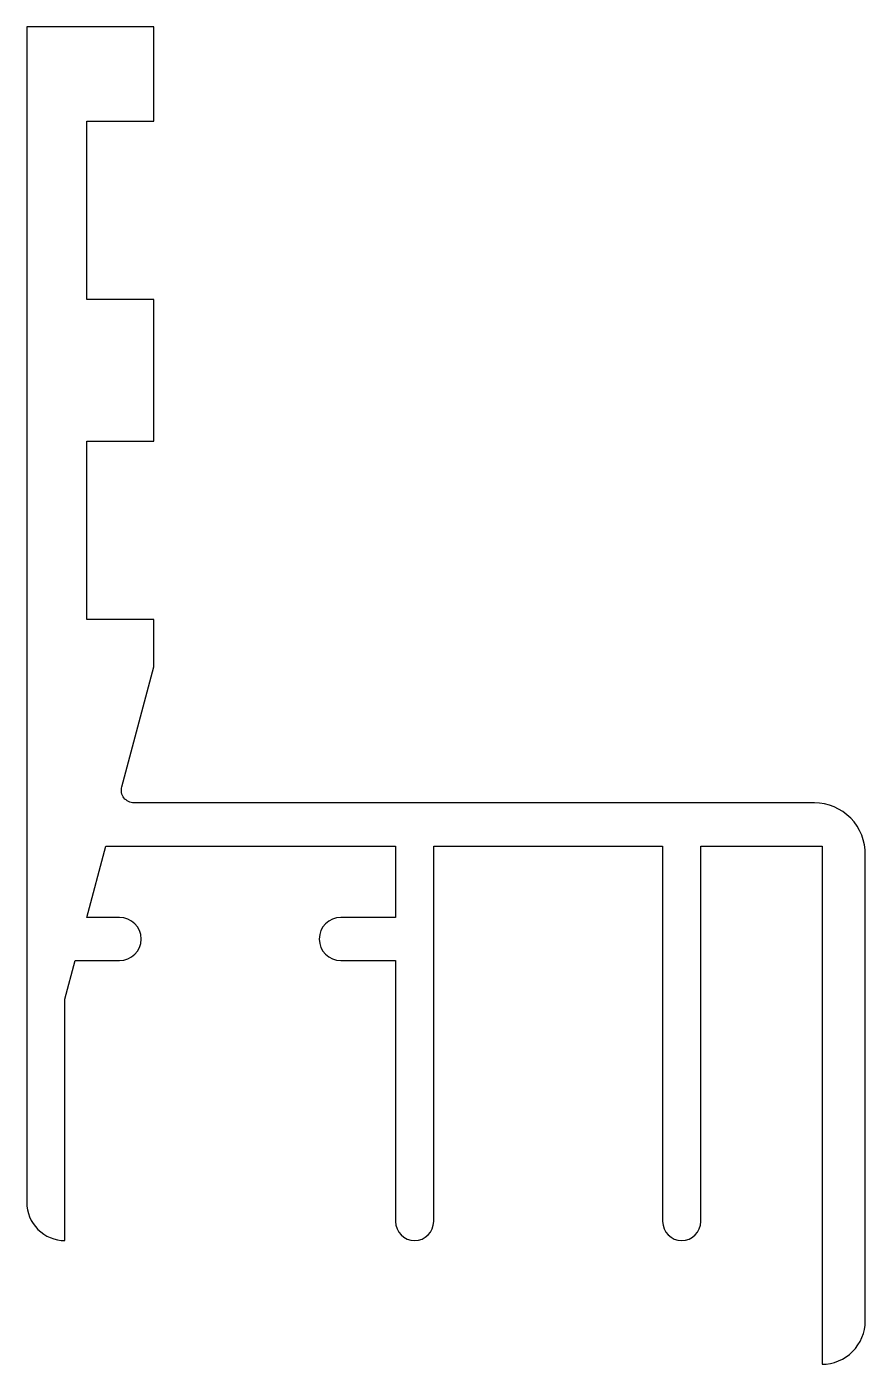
# Model space of a CAD drawing. Extents: x 869.6 to 902.6, y 671.4 to 724.
import ezdxf

# ---------------------------------------------------------------- set-up
doc = ezdxf.new("R2010")
doc.units = 0
doc.layers.add('ANA', color=220, linetype='CONTINUOUS')

msp = doc.modelspace()

# ---------------------------------------------------------------- linework, layer by layer
at = {"layer": 'ANA', "color": 0, "linetype": 'BYBLOCK'}
msp.add_lwpolyline([(872.746, 691.773), (884.133, 691.773), (884.133, 688.973), (881.983, 688.973, 1), (881.983, 687.273), (884.133, 687.273), (884.133, 677.023, 1), (885.633, 677.023), (885.633, 691.773), (894.633, 691.773), (894.633, 677.023, 1), (896.133, 677.023), (896.133, 691.773), (900.906, 691.773), (900.906, 671.412), (900.9, 671.412, 0.414214), (902.6, 673.112), (902.6, 691.43, 0.420497), (900.6, 693.473), (873.853, 693.473, -0.493145), (873.37, 694.102), (874.633, 698.816), (874.633, 700.685), (871.994, 700.685), (871.994, 707.685), (874.633, 707.685), (874.633, 713.256), (871.994, 713.256), (871.994, 720.256), (874.633, 720.256), (874.633, 723.973), (869.633, 723.973), (869.633, 693.473), (869.633, 691.473), (869.633, 677.773, 0.414214), (871.133, 676.273), (871.133, 685.753), (871.54, 687.273), (873.283, 687.273, 1), (873.283, 688.973), (871.996, 688.973), (872.746, 691.773)], format="xyb", dxfattribs=at)

doc.saveas('drawing.dxf')
